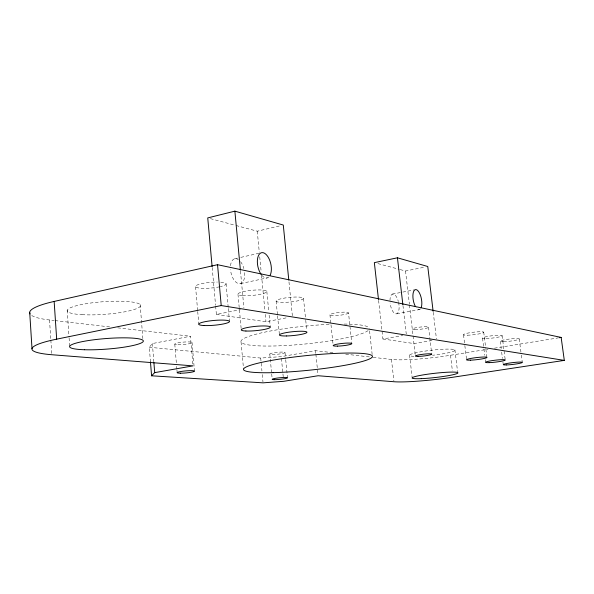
<?xml version="1.0" encoding="UTF-8"?>
<svg xmlns="http://www.w3.org/2000/svg" width="594" height="594" viewBox="0 0 594 594"><rect width="100%" height="100%" fill="white"/><g stroke="black" fill="none" stroke-linecap="round" stroke-linejoin="round"><path stroke-width="0.45" stroke-dasharray="2.97 2.23" d="M150.475 361.991L149.302 347.267L152.376 343.547L190.444 336.241L192.902 364.976M236.041 225.512L257.261 231.207L280.591 225.683M234.675 258.761L240.028 257.551M240.926 257.351L259.667 253.118M240.577 283.59L267.397 277.881M400.185 269.579L405.531 271.013L425.096 267.048M215.644 306.162L216.387 314.434L240.444 309.623M392.33 294.112L401.982 292.248M402.858 292.077L414.263 289.872M216.387 314.434L265.986 321.748L287.162 317.686M396.829 313.758L419.654 309.556M332.907 352.702L315.525 350.69L281.252 356.645L260.714 358.056L149.302 347.267M378.586 300.356L382.93 338.981L402.762 335.543M432.031 340.511L413.996 343.562L382.93 338.981M373.166 357.35L391.468 359.467A45.976 5.116 -6.5 0 0 450.512 355.264L488.001 349.22M494.401 348.188L558.405 337.867M31.734 315.488A73.715 12.712 -4.1 0 0 49.517 319.966L54.121 320.493M55.042 320.604L110.306 326.982M117.679 327.836L190.444 336.241M345.715 354.18L372.252 357.246M210.402 218.629L235.157 225.274M377.91 263.595L399.294 269.334M519.208 338.862L521.22 354.202M521.339 355.101L522.289 362.318M502.101 335.617L505.234 359.905M500.267 341.357L501.188 348.552M501.655 352.145L502.465 358.434M502.925 362.036L503.274 364.731M483.716 332.12L485.766 348.314M485.877 349.213L486.902 357.313M482.551 338.209L483.791 348.069M483.91 348.968L484.697 355.242M485.268 359.726L485.602 362.414M463.513 334.83L464.731 344.691M464.842 345.589L466.617 359.927M454.9 349.814L457.751 373.129M450.512 355.264L452.398 370.797M433.249 312.281L436.434 338.832M428.541 327.19L431.749 354.158M405.531 271.013L409.385 304.076M409.496 304.989L415.384 356.066M409.563 355.093L412.08 376.863M402.962 305.539L406.259 333.999M391.468 359.467L393.889 380.843M369.542 330.836L372.312 355.851M348.515 312.956A9.341 1.426 -6.1 0 1 334.363 315.607A9.341 1.426 -6.1 0 1 334.808 313.083A9.341 1.426 -6.1 0 1 348.515 312.956L351.826 343.659M329.945 314.827L330.895 323.864M330.992 324.769L333.182 345.545M315.525 350.69L315.8 353.378M315.889 354.269L318.005 374.851M303.497 298.359A13.759 2.324 -5.7 0 1 283.078 302.391A13.759 2.324 -5.7 0 1 282.833 298.374A13.759 2.324 -5.7 0 1 303.497 298.359L305.643 319.416M305.739 320.329L306.764 330.405M288.974 281.853L292.367 315.748M285.009 352.502L285.632 358.828M285.721 359.734L287.503 377.791M276.113 301.113L277.465 314.857M277.554 315.778L279.44 335.016M281.43 358.472L283.219 376.745M266.825 291.416L268.778 311.531M269.127 315.184L270.277 327.071M269.78 354.046L271.607 373.025M271.696 373.923L272.223 379.343M257.261 231.207L259.288 252.242M259.727 256.816L261.137 271.451M261.494 275.104L264.924 310.773M265.28 314.434L265.986 321.748M260.714 358.056L261.932 370.908M262.281 374.584L262.979 381.927M240.473 271.094L243.919 307.982M237.979 294.32L239.337 308.954M239.419 309.868L241.29 329.997M241.045 342.033L243.533 368.926M226.047 283.702L228.222 307.558M228.311 308.472L229.477 321.317M212.192 267.552L215.563 305.242M195.567 286.761L197.639 310.632M197.72 311.553L198.834 324.413M192.04 342.463L194.49 371.035M174.792 344.208L176.329 362.652M176.641 366.342L176.871 369.104M176.945 370.032L177.175 372.794M152.376 343.547L153.831 361.724M140.169 304.588L142.991 340.295M67.189 310.239L69.03 337.05M69.097 337.971L69.669 346.295M49.517 319.966L50.787 339.174M50.846 340.087L51.76 353.816M368.109 330.561A64.575 8.888 -5.8 0 1 288.365 345.366A64.575 8.888 -5.8 0 1 244.334 338.268A64.575 8.888 -5.8 0 1 329.625 324.354M344.178 324.064A64.575 8.888 -5.8 0 1 369.357 328.274M413.959 356.326A22.973 2.554 -6.5 0 1 422.831 351.462A22.973 2.554 -6.5 0 1 454.588 349.658A22.973 2.554 -6.5 0 1 432.595 355.271M220.723 282.18A15.355 2.859 -5 0 1 220.292 286.65M219.498 286.82A15.355 2.859 -5 0 1 199.911 288.12A15.355 2.859 -5 0 1 198.307 284.578A15.355 2.859 -5 0 1 217.337 282.053M244.631 272.646A12.764 6.772 77.4 0 1 238.721 283.657A12.764 6.772 77.4 0 1 230.487 269.698M230.494 265.741A12.764 6.772 77.4 0 1 238.335 259.585M240.57 261.709A12.764 6.772 77.4 0 1 243.889 268.607M268.926 276.967A12.934 6.593 77.5 0 1 262.013 275.519M420.574 308.769A10.217 4.121 79.2 0 1 416.26 307.863M398.552 302.279A10.105 4.255 79.3 0 1 396.25 313.907A10.105 4.255 79.3 0 1 390.102 303.007M389.961 300.453A10.105 4.255 79.3 0 1 393.228 294A10.105 4.255 79.3 0 1 398.344 301.44M414.857 329.588A8.212 1.091 -6.6 0 0 428.348 327.494A8.212 1.091 -6.6 0 0 417.968 327.383A8.212 1.091 -6.6 0 0 414.857 329.588M272.149 354.477A7.655 0.958 -5.6 0 0 284.801 352.777A7.655 0.958 -5.6 0 0 275.23 352.561A7.655 0.958 -5.6 0 0 272.149 354.477M177.948 344.743A8.71 1.218 -5 0 0 191.981 342.79A8.71 1.218 -5 0 0 180.309 342.456A8.71 1.218 -5 0 0 177.948 344.743M81.965 314.672A36.806 6.341 -4.1 0 0 140.318 306.229A36.806 6.341 -4.1 0 0 89.256 303.23A36.806 6.341 -4.1 0 0 81.965 314.672M467.322 335.202A10.254 1.255 -6.8 0 0 483.687 332.454A10.254 1.255 -6.8 0 0 469.802 332.744A10.254 1.255 -6.8 0 0 467.322 335.202M503.638 341.676A9.586 1.084 -6.9 0 0 519.104 339.159A9.586 1.084 -6.9 0 0 506.437 339.471A9.586 1.084 -6.9 0 0 503.638 341.676M242.612 295.626A14.508 2.569 -5.4 0 0 266.491 292.114A14.508 2.569 -5.4 0 0 248.077 290.763A14.508 2.569 -5.4 0 0 242.612 295.626M486.13 338.558A9.912 1.166 -6.9 0 0 502.034 335.929A9.912 1.166 -6.9 0 0 488.78 336.226A9.912 1.166 -6.9 0 0 486.13 338.558"/><path stroke-width="0.89" d="M151.574 375.794L154.707 372.638L192.983 365.867L51.819 354.729A74.087 10.61 -4.4 0 1 56.675 339.159L54.151 301.44L217.538 264.709L561.152 337.422L564.3 360.387L453.177 377.197A46.117 4.255 -6.4 0 1 393.985 381.734L318.102 375.742L283.665 381.311L263.068 382.848L151.574 375.794L150.475 361.991M288.788 280.019L283.286 225.044L234.875 211.152L207.744 217.916L212.11 266.632M433.137 311.367L427.762 266.506L397.438 257.803L374.346 262.637L378.482 299.435M56.675 339.159L221.22 305.561L564.3 360.387M559.318 337.719L561.152 337.422M397.438 257.803L402.858 304.618M234.875 211.152L240.384 270.173M217.538 264.709L221.22 305.561M153.905 362.637L154.707 372.638M29.7 312.296L32.009 348.671M30.086 313.959A73.715 12.712 -4.1 0 1 54.151 301.44M261.167 274.435A12.934 6.593 77.5 0 1 258.256 256.081A12.934 6.593 77.5 0 1 268.087 256.994A12.934 6.593 77.5 0 1 270.144 275.267M415.169 306.073A10.217 4.121 79.2 0 1 413.469 291.906A10.217 4.121 79.2 0 1 419.564 293.198A10.217 4.121 79.2 0 1 421.272 307.365M273.106 372.653A64.82 7.41 -5.8 0 0 372.408 356.742A64.82 7.41 -5.8 0 0 278.452 359.236A64.82 7.41 -5.8 0 0 273.106 372.653M337.6 346.116A9.378 1.188 -6 0 0 351.826 343.659A9.378 1.188 -6 0 0 338.09 344A9.378 1.188 -6 0 0 337.6 346.116M180.324 373.188A8.747 1.017 -5.1 0 0 194.424 371.309A8.747 1.017 -5.1 0 0 182.729 371.235A8.747 1.017 -5.1 0 0 180.324 373.188M417.99 356.393A8.242 0.906 -6.5 0 0 431.548 354.418A8.242 0.906 -6.5 0 0 421.153 354.499A8.242 0.906 -6.5 0 0 417.99 356.393M274.584 379.663A7.685 0.794 -5.7 0 0 287.288 378.022A7.685 0.794 -5.7 0 0 277.702 378.007A7.685 0.794 -5.7 0 0 274.584 379.663M84.445 349.74A36.991 5.294 -4.4 0 0 143.117 341.661A36.991 5.294 -4.4 0 0 91.907 340.043A36.991 5.294 -4.4 0 0 84.445 349.74M421.28 378.645A23.047 2.124 -6.4 0 0 457.751 373.129A23.047 2.124 -6.4 0 0 426.009 374.443A23.047 2.124 -6.4 0 0 421.28 378.645M245.916 331.014A14.583 2.146 -5.5 0 0 269.928 327.658A14.583 2.146 -5.5 0 0 251.477 326.849A14.583 2.146 -5.5 0 0 245.916 331.014M489.181 362.637A9.942 0.973 -6.7 0 0 505.16 360.172A9.942 0.973 -6.7 0 0 491.891 360.655A9.942 0.973 -6.7 0 0 489.181 362.637M204.091 325.534A15.437 2.391 -5.1 0 0 229.247 321.963A15.437 2.391 -5.1 0 0 209.088 321.012A15.437 2.391 -5.1 0 0 204.091 325.534M506.645 364.939A9.615 0.906 -6.8 0 0 522.178 362.57A9.615 0.906 -6.8 0 0 509.489 363.053A9.615 0.906 -6.8 0 0 506.645 364.939M470.418 360.172A10.291 1.047 -6.7 0 0 486.865 357.588A10.291 1.047 -6.7 0 0 472.958 358.071A10.291 1.047 -6.7 0 0 470.418 360.172M286.397 335.966A13.825 1.938 -5.7 0 0 306.95 332.239A13.825 1.938 -5.7 0 0 286.226 332.61A13.825 1.938 -5.7 0 0 286.397 335.966"/></g></svg>
